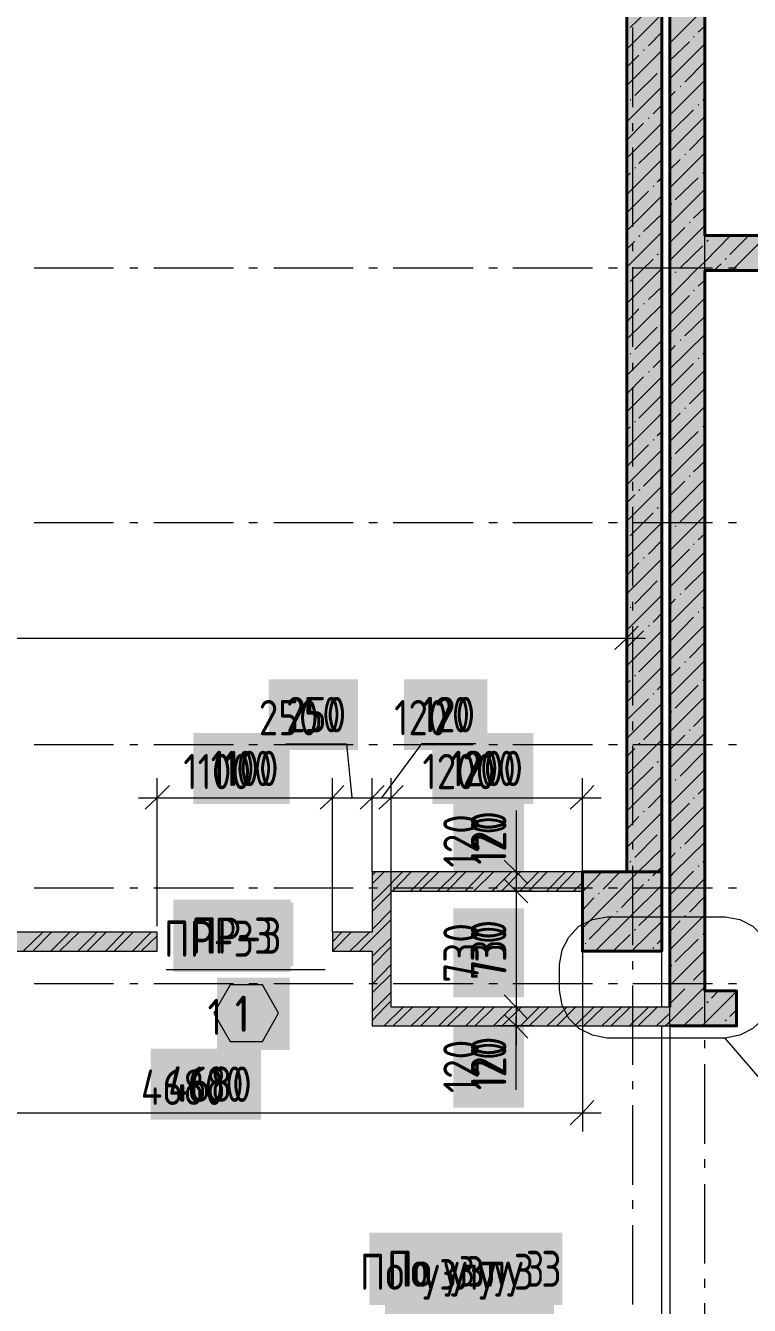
# Model space of a CAD drawing. Header units: millimetres. Extents: x -164500 to 426394, y -23753 to 102118.
# Drawn here: x -121702 to -117150, y 9044 to 17098 of the extents above; entities that cross this region are included whole.
import ezdxf

# ---------------------------------------------------------------- set-up
doc = ezdxf.new("R2010")
doc.units = ezdxf.units.MM
doc.layers.add('PDF _Геометрия', color=7, linetype='Continuous', true_color=0x1f1f1f)
doc.layers.add('PDF _Сплошная заливка', color=7, linetype='Continuous', true_color=0xffffff)
doc.layers.add('PDF _Текст', color=7, linetype='Continuous')
doc.styles.get("Standard").update_dxf_attribs({"font": 'ГОСТ тип А.ttf'})
doc.styles.add('СПДС', font='ГОСТ тип А.ttf', dxfattribs={"width": 0.9})
doc.linetypes.add('зигзаг', pattern='A,0.00254,-5.08,[131,ltypeshp.shx,S=5.08,R=0,X=-5.08,Y=0],-10.16,[131,ltypeshp.shx,S=5.08,R=180,X=5.08,Y=0],-5.08', length=20.32254)

msp = doc.modelspace()

# ---------------------------------------------------------------- hatches: boundary and pattern name
at = {"layer": 'PDF _Сплошная заливка', "linetype": 'зигзаг', "transparency": 33554559}
h = msp.add_hatch(color=256, dxfattribs=at)
h.paths.add_polyline_path([(-117920.962, 23600.858), (-117700.672, 23600.858), (-117700.672, 23982.129), (-117920.962, 23982.129)])
h.paths.add_polyline_path([(-117700.672, 22147.792), (-117920.962, 22147.792), (-117920.962, 11772.987), (-117700.672, 11772.987)])
h = msp.add_hatch(color=256, dxfattribs=at)
h.paths.add_polyline_path([(-117649.836, 23600.858), (-117429.546, 23600.858), (-117429.546, 23982.129), (-117649.836, 23982.129)])
h.paths.add_polyline_path([(-117429.546, 22147.792), (-117649.836, 22147.792), (-117649.836, 15556.042), (-117429.546, 15556.042)])
h = msp.add_hatch(color=256, dxfattribs=at)
h.paths.add_polyline_path([(-122885.957, 11273.099), (-122885.957, 11391.717), (-127520.516, 11391.717), (-127520.516, 11273.099)])
h.paths.add_polyline_path([(-119772.244, 11391.717), (-119772.244, 11273.099), (-119522.3, 11273.099), (-119522.3, 11391.717)])
h.paths.add_polyline_path([(-120873.693, 11273.099), (-120873.693, 11391.717), (-122881.72, 11391.717), (-122881.72, 11273.099)])

# ---------------------------------------------------------------- linework, layer by layer
at = {"layer": 'PDF _Геометрия', "color": 7, "lineweight": 40}
for points in [[(-117700.672, 11772.987), (-117700.672, 22147.792), (-117920.962, 22147.792), (-117920.962, 11772.987)], [(-117700.672, 11772.987), (-118200.561, 11772.987), (-118200.561, 11273.099), (-117700.672, 11273.099)]]:
    msp.add_lwpolyline(points, close=True, dxfattribs=at)
for points in [[(-115730.773, 11001.973), (-115730.773, 11133.3), (-115730.773, 14632.519), (-114027.763, 14632.519), (-113807.473, 14632.519), (-113807.473, 15556.042), (-113807.473, 15776.332), (-113807.473, 17275.997), (-114027.763, 17275.997), (-114027.763, 15776.332), (-117429.546, 15776.332), (-117429.546, 22147.792), (-117649.836, 22147.792), (-117649.836, 15556.042), (-117649.836, 11772.987), (-117649.836, 10921.482)], [(-117649.836, 10802.865), (-117429.546, 10802.865), (-117230.438, 10802.865), (-117230.438, 11023.155), (-117429.546, 11023.155), (-117429.546, 11772.987), (-117429.546, 15556.042), (-115951.063, 15556.042), (-115951.063, 14852.809), (-115951.063, 11133.3), (-115951.063, 10802.865), (-115730.773, 10802.865)]]:
    msp.add_lwpolyline(points, dxfattribs=at)
at = {"layer": 'PDF _Геометрия', "color": 7, "lineweight": 9}
for points in [[(-117429.546, 16843.89), (-117429.546, 17343.779)], [(-117882.835, 16585.474), (-117882.835, 17085.362)], [(-117429.546, 16691.382), (-117429.546, 16742.218)], [(-117429.546, 16089.821), (-117429.546, 16589.71)], [(-117882.835, 16432.965), (-117882.835, 16483.801)], [(-117882.835, 15831.404), (-117882.835, 16331.293)], [(-117429.546, 15937.313), (-117429.546, 15988.149)], [(-117429.546, 15335.752), (-117429.546, 15835.641)], [(-117882.835, 15678.896), (-117882.835, 15729.732)], [(-121648.944, 15572.987), (-121149.056, 15572.987)], [(-121047.384, 15572.987), (-120996.547, 15572.987)], [(-120894.875, 15572.987), (-120394.987, 15572.987)], [(-120297.551, 15572.987), (-120242.478, 15572.987)], [(-120140.806, 15572.987), (-119640.918, 15572.987)], [(-119543.482, 15572.987), (-119488.409, 15572.987)], [(-119390.973, 15572.987), (-118886.848, 15572.987)], [(-118789.413, 15572.987), (-118734.34, 15572.987)], [(-118636.904, 15572.987), (-118137.016, 15572.987)], [(-118035.343, 15572.987), (-117980.271, 15572.987)], [(-117882.835, 15077.335), (-117882.835, 15577.224)], [(-117882.835, 15572.987), (-117382.947, 15572.987)], [(-117281.274, 15572.987), (-117230.438, 15572.987)], [(-117429.546, 15183.244), (-117429.546, 15238.316)], [(-117429.546, 14581.683), (-117429.546, 15081.572)], [(-117882.835, 14924.827), (-117882.835, 14975.663)], [(-117882.835, 14323.266), (-117882.835, 14823.155)], [(-117429.546, 14429.175), (-117429.546, 14484.247)], [(-117429.546, 13827.614), (-117429.546, 14331.739)], [(-117882.835, 14170.758), (-117882.835, 14225.83)], [(-117882.835, 13569.197), (-117882.835, 14069.086)], [(-121648.944, 13971.65), (-121149.056, 13971.65)], [(-121047.384, 13971.65), (-120996.547, 13971.65)], [(-120894.875, 13971.65), (-120394.987, 13971.65)], [(-120297.551, 13971.65), (-120242.478, 13971.65)], [(-120140.806, 13971.65), (-119640.918, 13971.65)], [(-119543.482, 13971.65), (-119488.409, 13971.65)], [(-119390.973, 13971.65), (-118886.848, 13971.65)], [(-118789.413, 13971.65), (-118734.34, 13971.65)], [(-118636.904, 13971.65), (-118137.016, 13971.65)], [(-118035.343, 13971.65), (-117980.271, 13971.65)], [(-117882.835, 13971.65), (-117382.947, 13971.65)], [(-117281.274, 13971.65), (-117230.438, 13971.65)], [(-117429.546, 13675.106), (-117429.546, 13730.178)], [(-117429.546, 13077.781), (-117429.546, 13577.67)], [(-117882.835, 13416.689), (-117882.835, 13471.761)], [(-117920.962, 13353.144), (-117920.962, 13242.999), (-117920.962, 13124.381)], [(-117882.835, 12819.364), (-117882.835, 13319.253)], [(-127757.751, 13242.999), (-127520.516, 13242.999), (-117802.345, 13242.999)], [(-117429.546, 12921.037), (-117429.546, 12976.109)], [(-117429.546, 12323.712), (-117429.546, 12823.601)], [(-117882.835, 12662.62), (-117882.835, 12717.692)], [(-121648.944, 12573.656), (-121149.056, 12573.656)], [(-121047.384, 12573.656), (-120996.547, 12573.656)], [(-120894.875, 12573.656), (-120394.987, 12573.656)], [(-120297.551, 12573.656), (-120242.478, 12573.656)], [(-120140.806, 12573.656), (-119640.918, 12573.656)], [(-120064.552, 12577.893), (-119683.281, 12577.893), (-119649.39, 12238.985)], [(-119543.482, 12573.656), (-119488.409, 12573.656)], [(-118869.903, 12577.893), (-119213.047, 12577.893), (-119462.991, 12238.985)], [(-119390.973, 12573.656), (-118886.848, 12573.656)], [(-118789.413, 12573.656), (-118734.34, 12573.656)], [(-118636.904, 12573.656), (-118137.016, 12573.656)], [(-118035.343, 12573.656), (-117980.271, 12573.656)], [(-117882.835, 12573.656), (-117382.947, 12573.656)], [(-117882.835, 12065.295), (-117882.835, 12565.184)], [(-117281.274, 12573.656), (-117230.438, 12573.656)], [(-120873.693, 11429.844), (-120873.693, 12238.985), (-120873.693, 12361.839)], [(-119772.244, 11391.717), (-119772.244, 12238.985), (-119772.244, 12361.839)], [(-119522.3, 11772.987), (-119522.3, 12238.985), (-119522.3, 12361.839)], [(-119403.682, 11650.133), (-119403.682, 12238.985), (-119403.682, 12361.839)], [(-118200.561, 11772.987), (-118200.561, 12238.985), (-118200.561, 12361.839)], [(-120992.311, 12238.985), (-119772.244, 12238.985), (-119522.3, 12238.985), (-119403.682, 12238.985), (-118081.943, 12238.985)], [(-117429.546, 12171.204), (-117429.546, 12222.04)], [(-118615.722, 12158.495), (-118615.722, 11819.587), (-118615.722, 11713.679)], [(-117429.546, 11569.643), (-117429.546, 12069.531)], [(-117882.835, 11912.787), (-117882.835, 11963.623)], [(-118615.722, 11891.605), (-118615.722, 11650.133), (-118615.722, 10921.482), (-118615.722, 10680.011)], [(-118509.814, 11772.987), (-118615.722, 11772.987), (-118738.576, 11772.987)], [(-117882.835, 11311.226), (-117882.835, 11811.115)], [(-117700.672, 10921.482), (-117700.672, 11772.987)], [(-121648.944, 11671.315), (-121149.056, 11671.315)], [(-121047.384, 11671.315), (-120996.547, 11671.315)], [(-120894.875, 11671.315), (-120394.987, 11671.315)], [(-120297.551, 11671.315), (-120242.478, 11671.315)], [(-120140.806, 11671.315), (-119640.918, 11671.315)], [(-119543.482, 11671.315), (-119488.409, 11671.315)], [(-119390.973, 11671.315), (-118886.848, 11671.315)], [(-118789.413, 11671.315), (-118734.34, 11671.315)], [(-118509.814, 11650.133), (-118615.722, 11650.133), (-118738.576, 11650.133)], [(-118636.904, 11671.315), (-118137.016, 11671.315)], [(-118035.343, 11671.315), (-117980.271, 11671.315)], [(-117882.835, 11671.315), (-117382.947, 11671.315)], [(-117281.274, 11671.315), (-117230.438, 11671.315)], [(-117429.546, 11417.135), (-117429.546, 11467.971)], [(-117429.546, 10815.574), (-117429.546, 11315.462)], [(-118200.561, 11273.099), (-118200.561, 10256.377), (-118200.561, 10137.759)], [(-117882.835, 11158.718), (-117882.835, 11209.554)], [(-120818.621, 11158.718), (-119818.844, 11158.718)], [(-121648.944, 11069.754), (-121149.056, 11069.754)], [(-121047.384, 11069.754), (-120996.547, 11069.754)], [(-120894.875, 11069.754), (-120394.987, 11069.754)], [(-120297.551, 11069.754), (-120242.478, 11069.754)], [(-120140.806, 11069.754), (-119640.918, 11069.754)], [(-119543.482, 11069.754), (-119488.409, 11069.754)], [(-119390.973, 11069.754), (-118886.848, 11069.754)], [(-118789.413, 11069.754), (-118734.34, 11069.754)], [(-118636.904, 11069.754), (-118137.016, 11069.754)], [(-118035.343, 11069.754), (-117980.271, 11069.754)], [(-117882.835, 11069.754), (-117382.947, 11069.754)], [(-117882.835, 10557.157), (-117882.835, 11057.045)], [(-117281.274, 11069.754), (-117230.438, 11069.754)], [(-118509.814, 10921.482), (-118615.722, 10921.482), (-118738.576, 10921.482)], [(-118509.814, 10802.865), (-118615.722, 10802.865), (-118738.576, 10802.865)], [(-118615.722, 10400.412), (-118615.722, 10743.556), (-118615.722, 10862.174)], [(-117700.672, 461.951), (-117700.672, 10802.865)], [(-117649.836, 10802.865), (-117649.836, 8468.64)], [(-117429.546, 10663.065), (-117429.546, 10713.902)], [(-115887.517, 10125.05), (-116785.622, 10125.05), (-117302.456, 10726.611)], [(-117429.546, 10061.505), (-117429.546, 10561.393)], [(-117882.835, 10404.649), (-117882.835, 10455.485)], [(-127757.751, 10256.377), (-122885.957, 10256.377), (-118081.943, 10256.377)], [(-117882.835, 9803.088), (-117882.835, 10302.976)], [(-117429.546, 9908.996), (-117429.546, 9964.069)], [(-117429.546, 9307.436), (-117429.546, 9807.324)], [(-117882.835, 9650.579), (-117882.835, 9705.652)], [(-117882.835, 9049.019), (-117882.835, 9548.907)], [(-117429.546, 9154.927), (-117429.546, 9210)], [(-117429.546, 8553.366), (-117429.546, 9057.491)]]:
    msp.add_lwpolyline(points, dxfattribs=at)
at = {"layer": 'PDF _Геометрия', "lineweight": 9}
for points in [[(-117920.962, 16949.799), (-117700.672, 17170.089)], [(-117899.78, 17085.362), (-117755.745, 17225.161)], [(-117649.836, 16987.926), (-117429.546, 17208.216)], [(-117471.91, 17055.708), (-117429.546, 17093.835)], [(-117785.399, 16970.981), (-117700.672, 17055.708)], [(-117649.836, 16877.781), (-117526.982, 16996.399)], [(-117501.564, 17026.053), (-117497.328, 17030.29)], [(-117920.962, 16721.037), (-117700.672, 16941.326)], [(-117815.054, 16941.326), (-117810.817, 16945.563)], [(-117649.836, 16763.4), (-117429.546, 16983.69)], [(-117920.962, 16835.418), (-117844.708, 16911.672)], [(-117556.637, 16742.218), (-117429.546, 16869.309)], [(-117870.126, 16657.491), (-117730.327, 16797.291)], [(-117649.836, 16534.637), (-117429.546, 16754.927)], [(-117920.962, 16492.274), (-117700.672, 16712.564)], [(-117649.836, 16649.019), (-117615.945, 16682.909)], [(-117586.291, 16712.564), (-117582.055, 16716.8)], [(-117899.78, 16627.837), (-117895.544, 16632.073)], [(-117755.745, 16543.11), (-117700.672, 16598.183)], [(-117471.91, 16598.183), (-117467.673, 16602.419)], [(-117442.255, 16627.837), (-117429.546, 16640.546)], [(-117785.399, 16513.456), (-117781.163, 16517.692)], [(-117649.836, 16305.875), (-117429.546, 16526.165)], [(-117641.364, 16428.729), (-117501.564, 16568.528)], [(-117920.962, 16263.511), (-117700.672, 16483.801)], [(-117920.962, 16377.893), (-117815.054, 16483.801)], [(-117844.708, 16229.621), (-117700.672, 16369.42)], [(-117526.982, 16314.348), (-117429.546, 16411.783)], [(-117649.836, 16077.112), (-117429.546, 16297.402)], [(-117556.637, 16284.693), (-117552.4, 16288.929)], [(-117920.962, 16034.749), (-117700.672, 16255.039)], [(-117870.126, 16199.966), (-117865.89, 16204.203)], [(-117649.836, 16191.494), (-117586.291, 16255.039)], [(-117920.962, 16149.13), (-117899.78, 16170.312)], [(-117730.327, 16115.239), (-117700.672, 16140.657)], [(-117615.945, 16000.858), (-117471.91, 16140.657)], [(-117442.255, 16170.312), (-117438.019, 16174.548)], [(-117920.962, 15920.368), (-117785.399, 16055.931)], [(-117755.745, 16085.585), (-117751.508, 16089.821)], [(-117649.836, 15848.35), (-117429.546, 16068.64)], [(-117920.962, 15805.986), (-117700.672, 16026.276)], [(-117641.364, 15971.204), (-117637.127, 15975.44)], [(-117501.564, 15886.477), (-117429.546, 15954.258)], [(-117815.054, 15801.75), (-117700.672, 15911.895)], [(-117920.962, 15577.224), (-117700.672, 15797.514)], [(-117649.836, 15619.587), (-117429.546, 15839.877)], [(-117649.836, 15733.968), (-117556.637, 15827.168)], [(-117526.982, 15856.822), (-117522.746, 15861.059)], [(-117920.962, 15691.605), (-117870.126, 15742.441)], [(-117844.708, 15772.096), (-117836.235, 15776.332)], [(-117649.836, 15390.825), (-117488.855, 15556.042), (-117429.546, 15611.115), (-117268.565, 15776.332)], [(-117586.291, 15572.987), (-117442.255, 15712.787)], [(-117416.837, 15742.441), (-117408.365, 15746.678)], [(-117387.183, 15772.096), (-117382.947, 15776.332)], [(-117272.802, 15657.714), (-117154.184, 15776.332)], [(-117260.093, 15556.042), (-117039.803, 15776.332)], [(-117899.78, 15488.261), (-117755.745, 15628.06)], [(-117730.327, 15657.714), (-117721.854, 15661.951)], [(-117302.456, 15628.06), (-117293.983, 15632.296)], [(-117920.962, 15348.461), (-117700.672, 15568.751)], [(-117615.945, 15543.333), (-117611.709, 15547.569)], [(-117374.474, 15556.042), (-117327.874, 15598.406)], [(-117649.836, 15505.206), (-117641.364, 15513.679)], [(-117471.91, 15458.606), (-117429.546, 15496.733)], [(-117785.399, 15373.879), (-117700.672, 15454.37)], [(-117649.836, 15276.443), (-117526.982, 15399.297)], [(-117501.564, 15428.952), (-117497.328, 15433.188)], [(-117920.962, 15123.935), (-117700.672, 15339.989)], [(-117920.962, 15234.08), (-117844.708, 15314.571)], [(-117815.054, 15344.225), (-117810.817, 15348.461)], [(-117649.836, 15162.062), (-117429.546, 15382.352)], [(-117556.637, 15145.117), (-117429.546, 15267.971)], [(-117870.126, 15060.39), (-117730.327, 15200.189)], [(-117649.836, 14937.536), (-117429.546, 15153.589)], [(-117920.962, 14895.173), (-117700.672, 15115.462)], [(-117649.836, 15047.681), (-117615.945, 15085.808)], [(-117586.291, 15115.462), (-117582.055, 15119.699)], [(-117899.78, 15030.736), (-117895.544, 15034.972)], [(-117755.745, 14946.009), (-117700.672, 15001.081)], [(-117471.91, 15001.081), (-117467.673, 15005.317)], [(-117442.255, 15030.736), (-117429.546, 15043.445)], [(-117785.399, 14916.354), (-117781.163, 14920.591)], [(-117649.836, 14708.773), (-117429.546, 14929.063)], [(-117641.364, 14831.627), (-117501.564, 14971.427)], [(-117920.962, 14666.41), (-117700.672, 14886.7)], [(-117920.962, 14780.791), (-117815.054, 14886.7)], [(-117844.708, 14628.283), (-117700.672, 14772.319)], [(-117526.982, 14717.246), (-117429.546, 14814.682)], [(-117649.836, 14480.011), (-117429.546, 14700.301)], [(-117556.637, 14687.592), (-117552.4, 14691.828)], [(-117920.962, 14437.647), (-117700.672, 14657.937)], [(-117870.126, 14602.865), (-117865.89, 14607.101)], [(-117649.836, 14594.392), (-117586.291, 14657.937)], [(-117920.962, 14552.029), (-117899.78, 14573.21)], [(-117730.327, 14518.138), (-117700.672, 14543.556)], [(-117615.945, 14403.757), (-117471.91, 14543.556)], [(-117442.255, 14573.21), (-117438.019, 14577.447)], [(-117920.962, 14323.266), (-117785.399, 14458.829)], [(-117920.962, 14208.885), (-117700.672, 14429.175)], [(-117755.745, 14488.484), (-117751.508, 14492.72)], [(-117649.836, 14251.248), (-117429.546, 14471.538)], [(-117641.364, 14374.102), (-117637.127, 14378.339)], [(-117501.564, 14289.375), (-117429.546, 14357.157)], [(-117815.054, 14200.412), (-117700.672, 14314.793)], [(-117526.982, 14259.721), (-117522.746, 14263.957)], [(-117920.962, 13980.122), (-117700.672, 14200.412)], [(-117844.708, 14174.994), (-117836.235, 14179.23)], [(-117649.836, 14022.486), (-117429.546, 14242.776)], [(-117649.836, 14136.867), (-117556.637, 14230.067)], [(-117920.962, 14094.504), (-117870.126, 14145.34)], [(-117586.291, 13975.886), (-117442.255, 14115.685)], [(-117899.78, 13886.923), (-117755.745, 14030.958)], [(-117730.327, 14060.613), (-117721.854, 14064.849)], [(-117920.962, 13751.36), (-117700.672, 13971.65)], [(-117649.836, 13793.723), (-117429.546, 14014.013)], [(-117615.945, 13946.232), (-117611.709, 13950.468)], [(-117785.399, 13772.542), (-117700.672, 13857.268)], [(-117649.836, 13908.105), (-117641.364, 13916.577)], [(-117471.91, 13861.505), (-117429.546, 13899.632)], [(-117649.836, 13679.342), (-117526.982, 13802.196)], [(-117649.836, 13564.961), (-117429.546, 13785.251)], [(-117501.564, 13831.85), (-117497.328, 13836.087)], [(-117920.962, 13522.597), (-117700.672, 13742.887)], [(-117920.962, 13636.979), (-117844.708, 13717.469)], [(-117815.054, 13747.123), (-117810.817, 13751.36)], [(-117556.637, 13548.015), (-117429.546, 13670.869)], [(-117870.126, 13459.052), (-117730.327, 13603.088)], [(-117649.836, 13336.198), (-117429.546, 13556.488)], [(-117920.962, 13293.835), (-117700.672, 13514.125)], [(-117649.836, 13450.579), (-117615.945, 13488.707)], [(-117586.291, 13518.361), (-117582.055, 13522.597)], [(-117899.78, 13433.634), (-117895.544, 13437.87)], [(-117755.745, 13344.671), (-117700.672, 13399.743)], [(-117641.364, 13230.29), (-117501.564, 13374.325)], [(-117471.91, 13403.98), (-117467.673, 13408.216)], [(-117442.255, 13433.634), (-117429.546, 13442.107)], [(-117920.962, 13069.309), (-117700.672, 13289.598)], [(-117920.962, 13183.69), (-117815.054, 13289.598)], [(-117785.399, 13319.253), (-117781.163, 13323.489)], [(-117649.836, 13107.436), (-117429.546, 13327.725)], [(-117526.982, 13120.145), (-117429.546, 13217.581)], [(-117844.708, 13031.181), (-117700.672, 13175.217)], [(-117920.962, 12840.546), (-117700.672, 13060.836)], [(-117649.836, 12882.909), (-117429.546, 13103.199)], [(-117649.836, 12997.291), (-117586.291, 13060.836)], [(-117556.637, 13090.49), (-117552.4, 13094.727)], [(-117920.962, 12954.927), (-117899.78, 12976.109)], [(-117870.126, 13005.763), (-117865.89, 13010)], [(-117442.255, 12976.109), (-117438.019, 12980.345)], [(-117755.745, 12891.382), (-117751.508, 12895.618)], [(-117730.327, 12916.8), (-117700.672, 12946.455)], [(-117615.945, 12802.419), (-117471.91, 12946.455)], [(-117920.962, 12726.165), (-117785.399, 12861.728)], [(-117920.962, 12611.783), (-117700.672, 12832.073)], [(-117649.836, 12654.147), (-117429.546, 12874.437)], [(-117641.364, 12777.001), (-117637.127, 12781.237)], [(-117501.564, 12688.038), (-117429.546, 12760.055)], [(-117815.054, 12603.311), (-117700.672, 12717.692)], [(-117649.836, 12425.384), (-117429.546, 12645.674)], [(-117526.982, 12662.62), (-117522.746, 12666.856)], [(-117920.962, 12383.021), (-117700.672, 12603.311)], [(-117844.708, 12577.893), (-117836.235, 12582.129)], [(-117649.836, 12539.766), (-117556.637, 12632.965)], [(-117920.962, 12497.402), (-117870.126, 12548.238)], [(-117586.291, 12374.548), (-117442.255, 12518.584)], [(-117899.78, 12289.821), (-117755.745, 12433.857)], [(-117730.327, 12463.511), (-117721.854, 12467.748)], [(-117649.836, 12196.622), (-117429.546, 12416.912)], [(-117920.962, 12154.258), (-117700.672, 12374.548)], [(-117615.945, 12349.13), (-117611.709, 12353.366)], [(-117785.399, 12175.44), (-117700.672, 12260.167)], [(-117649.836, 12311.003), (-117641.364, 12319.476)], [(-117471.91, 12260.167), (-117429.546, 12302.53)], [(-117649.836, 12082.241), (-117526.982, 12205.094)], [(-117649.836, 11967.859), (-117429.546, 12188.149)], [(-117501.564, 12234.749), (-117497.328, 12238.985)], [(-117920.962, 11925.496), (-117700.672, 12145.786)], [(-117920.962, 12039.877), (-117844.708, 12120.368)], [(-117815.054, 12150.022), (-117810.817, 12154.258)], [(-117870.126, 11861.951), (-117730.327, 12005.986)], [(-117556.637, 11946.678), (-117429.546, 12073.768)], [(-117649.836, 11739.097), (-117620.182, 11772.987), (-117429.546, 11959.387)], [(-117586.291, 11921.259), (-117582.055, 11925.496)], [(-118200.561, 11417.135), (-117848.944, 11772.987), (-117700.672, 11917.023)], [(-117899.78, 11832.296), (-117895.544, 11840.769)], [(-117649.836, 11853.478), (-117615.945, 11891.605)], [(-117442.255, 11832.296), (-117429.546, 11845.005)], [(-118200.561, 11645.897), (-118077.707, 11772.987)], [(-118069.234, 11662.843), (-117963.326, 11772.987)], [(-117755.745, 11747.569), (-117734.563, 11772.987), (-117700.672, 11802.642)], [(-117641.364, 11633.188), (-117505.801, 11772.987), (-117501.564, 11777.224)], [(-117471.91, 11806.878), (-117467.673, 11811.115)], [(-118120.07, 11273.099), (-117700.672, 11688.261)], [(-117954.853, 11548.461), (-117815.054, 11692.497)], [(-117785.399, 11717.915), (-117781.163, 11726.388)], [(-117649.836, 11510.334), (-117429.546, 11730.624)], [(-118200.561, 11531.516), (-118128.543, 11607.77)], [(-118098.889, 11633.188), (-118094.652, 11637.424)], [(-117526.982, 11518.807), (-117429.546, 11616.243)], [(-117984.507, 11518.807), (-117980.271, 11523.043)], [(-117844.708, 11434.08), (-117700.672, 11573.879)], [(-118158.197, 11349.353), (-118014.162, 11493.389)], [(-117891.308, 11273.099), (-117700.672, 11459.498)], [(-117649.836, 11281.572), (-117429.546, 11501.861)], [(-117649.836, 11395.953), (-117586.291, 11463.734)], [(-117556.637, 11493.389), (-117552.4, 11497.625)], [(-118005.689, 11273.099), (-117899.78, 11379.008)], [(-117870.126, 11404.426), (-117865.89, 11412.898)], [(-117442.255, 11379.008), (-117438.019, 11383.244)], [(-118183.615, 11319.699), (-118179.379, 11323.935)], [(-117755.745, 11290.044), (-117751.508, 11298.517)], [(-117730.327, 11319.699), (-117700.672, 11349.353)], [(-117649.836, 11057.045), (-117429.546, 11277.335)], [(-117615.945, 11205.317), (-117471.91, 11349.353)], [(-117641.364, 11179.899), (-117637.127, 11184.136)], [(-117501.564, 11090.936), (-117429.546, 11162.954)], [(-117649.836, 10828.283), (-117429.546, 11048.573)], [(-117649.836, 10942.664), (-117556.637, 11035.864)], [(-117526.982, 11065.518), (-117522.746, 11069.754)], [(-117450.728, 10802.865), (-117429.546, 10819.81), (-117230.438, 11018.918)], [(-117416.837, 10951.137), (-117408.365, 10955.373)], [(-117387.183, 10976.555), (-117344.819, 11023.155)], [(-117565.109, 10802.865), (-117442.255, 10921.482)], [(-117272.802, 10862.174), (-117230.438, 10904.537)], [(-117336.347, 10802.865), (-117327.874, 10807.101)], [(-117302.456, 10836.756), (-117293.983, 10840.992)]]:
    msp.add_lwpolyline(points, dxfattribs=at)
at = {"layer": 'PDF _Геометрия', "color": 7, "lineweight": 18}
for points in [[(-117848.944, 13319.253), (-117920.962, 13242.999), (-117997.216, 13170.981)], [(-120797.439, 12315.239), (-120873.693, 12238.985), (-120949.948, 12166.967)], [(-119700.226, 12315.239), (-119772.244, 12238.985), (-119848.498, 12166.967)], [(-119446.046, 12315.239), (-119522.3, 12238.985), (-119598.554, 12166.967)], [(-119327.428, 12315.239), (-119403.682, 12238.985), (-119479.937, 12166.967)], [(-118128.543, 12315.239), (-118200.561, 12238.985), (-118276.815, 12166.967)], [(-118543.705, 11696.733), (-118615.722, 11772.987), (-118691.977, 11845.005)], [(-118543.705, 11578.116), (-118615.722, 11650.133), (-118691.977, 11726.388)], [(-118543.705, 10845.228), (-118615.722, 10921.482), (-118691.977, 10997.737)], [(-118543.705, 10726.611), (-118615.722, 10802.865), (-118691.977, 10874.883)], [(-118128.543, 10332.631), (-118200.561, 10256.377), (-118276.815, 10180.122)]]:
    msp.add_lwpolyline(points, dxfattribs=at)
at = {"layer": 'PDF _Геометрия', "color": 16, "lineweight": 9, "true_color": 0x800000}
msp.add_lwpolyline([(-119522.3, 10921.482), (-119522.3, 10802.865), (-117649.836, 10802.865), (-117649.836, 10921.482), (-119403.682, 10921.482), (-119403.682, 11650.133), (-118200.561, 11650.133), (-118200.561, 11772.987), (-119522.3, 11772.987), (-119522.3, 11650.133), (-119522.3, 11391.717), (-119772.244, 11391.717), (-119772.244, 11273.099), (-119522.3, 11273.099)], close=True, dxfattribs=at)
at = {"layer": 'PDF _Геометрия', "color": 15, "lineweight": 9, "true_color": 0xa54a4a}
for points in [[(-119522.3, 11751.806), (-119501.118, 11772.987)], [(-119522.3, 11582.352), (-119450.282, 11650.133), (-119331.665, 11772.987)], [(-119522.3, 11696.733), (-119446.046, 11772.987)], [(-119395.21, 11650.133), (-119276.592, 11772.987)], [(-119280.828, 11650.133), (-119162.211, 11772.987)], [(-119225.756, 11650.133), (-119102.902, 11772.987)], [(-119111.375, 11650.133), (-118988.521, 11772.987)], [(-119052.066, 11650.133), (-118933.448, 11772.987)], [(-118937.685, 11650.133), (-118819.067, 11772.987)], [(-118882.612, 11650.133), (-118759.758, 11772.987)], [(-118768.231, 11650.133), (-118645.377, 11772.987)], [(-118708.922, 11650.133), (-118590.304, 11772.987)], [(-118594.541, 11650.133), (-118475.923, 11772.987)], [(-118539.468, 11650.133), (-118420.851, 11772.987)], [(-118425.087, 11650.133), (-118306.469, 11772.987)], [(-118365.778, 11650.133), (-118247.161, 11772.987)], [(-118255.633, 11650.133), (-118200.561, 11705.206)], [(-119522.3, 11523.043), (-119403.682, 11641.661)], [(-119522.3, 11408.662), (-119403.682, 11531.516)], [(-119602.79, 11273.099), (-119522.3, 11353.589), (-119403.682, 11472.207)], [(-121716.726, 11273.099), (-121593.872, 11391.717)], [(-121657.417, 11273.099), (-121538.799, 11391.717)], [(-121543.036, 11273.099), (-121424.418, 11391.717)], [(-121487.963, 11273.099), (-121365.109, 11391.717)], [(-121373.582, 11273.099), (-121254.964, 11391.717)], [(-121314.273, 11273.099), (-121195.656, 11391.717)], [(-121199.892, 11273.099), (-121081.274, 11391.717)], [(-121144.819, 11273.099), (-121026.202, 11391.717)], [(-121030.438, 11273.099), (-120911.821, 11391.717)], [(-120975.366, 11273.099), (-120873.693, 11370.535)], [(-119772.244, 11332.408), (-119712.935, 11391.717)], [(-119772.244, 11273.099), (-119653.627, 11391.717)], [(-119662.099, 11273.099), (-119539.245, 11391.717)], [(-119522.3, 11239.208), (-119403.682, 11357.826)], [(-119522.3, 11179.899), (-119403.682, 11302.753)], [(-119522.3, 11065.518), (-119403.682, 11188.372)], [(-119522.3, 11010.446), (-119403.682, 11129.063)], [(-119522.3, 10896.064), (-119496.882, 10921.482), (-119403.682, 11014.682)], [(-119522.3, 10836.756), (-119441.809, 10921.482), (-119403.682, 10959.61)], [(-119446.046, 10802.865), (-119327.428, 10921.482)], [(-119390.973, 10802.865), (-119268.119, 10921.482)], [(-119276.592, 10802.865), (-119153.738, 10921.482)], [(-119217.283, 10802.865), (-119098.666, 10921.482)], [(-119102.902, 10802.865), (-118984.284, 10921.482)], [(-119047.83, 10802.865), (-118924.976, 10921.482)], [(-118933.448, 10802.865), (-118814.831, 10921.482)], [(-118874.139, 10802.865), (-118755.522, 10921.482)], [(-118759.758, 10802.865), (-118641.141, 10921.482)], [(-118704.686, 10802.865), (-118586.068, 10921.482)], [(-118590.304, 10802.865), (-118471.687, 10921.482)], [(-118535.232, 10802.865), (-118412.378, 10921.482)], [(-118420.851, 10802.865), (-118297.997, 10921.482)], [(-118361.542, 10802.865), (-118242.924, 10921.482)], [(-118247.161, 10802.865), (-118128.543, 10921.482)], [(-118192.088, 10802.865), (-118069.234, 10921.482)], [(-118077.707, 10802.865), (-117954.853, 10921.482)], [(-118018.398, 10802.865), (-117899.78, 10921.482)], [(-117904.017, 10802.865), (-117785.399, 10921.482)], [(-117848.944, 10802.865), (-117730.327, 10921.482)], [(-117734.563, 10802.865), (-117649.836, 10883.355)], [(-117679.491, 10802.865), (-117649.836, 10828.283)]]:
    msp.add_lwpolyline(points, dxfattribs=at)
at = {"layer": 'PDF _Геометрия', "color": 7, "lineweight": 9}
for points in [[(-118043.816, 11489.152), (-117302.456, 11489.152), (-117209.256, 11472.207), (-117128.766, 11429.844), (-117060.984, 11362.062), (-117018.621, 11281.572), (-117001.676, 11188.372), (-117001.676, 11027.391), (-117018.621, 10934.191), (-117060.984, 10849.465), (-117128.766, 10785.919), (-117209.256, 10743.556), (-117302.456, 10726.611), (-118043.816, 10726.611), (-118137.016, 10743.556), (-118221.743, 10785.919), (-118285.288, 10849.465), (-118327.651, 10934.191), (-118344.597, 11027.391), (-118344.597, 11188.372), (-118327.651, 11281.572), (-118285.288, 11362.062), (-118221.743, 11429.844), (-118137.016, 11472.207)], [(-120416.168, 11061.282), (-120517.841, 10883.355), (-120416.168, 10705.429), (-120212.824, 10705.429), (-120111.152, 10883.355), (-120212.824, 11061.282)]]:
    msp.add_lwpolyline(points, close=True, dxfattribs=at)
at = {"layer": 'PDF _Геометрия', "color": 16, "lineweight": 9, "true_color": 0x800000}
msp.add_lwpolyline([(-122881.72, 11273.099), (-120873.693, 11273.099), (-120873.693, 11391.717), (-122881.72, 11391.717)], dxfattribs=at)
at = {"layer": 'PDF _Сплошная заливка', "linetype": 'зигзаг', "lineweight": 5, "transparency": 33554559}
for points in [[(-117429.546, 15776.332), (-117429.546, 15556.042), (-113807.473, 15776.332), (-113807.473, 15556.042)], [(-117649.836, 15556.042), (-117649.836, 11772.987), (-117429.546, 15556.042), (-117429.546, 11772.987)], [(-119522.3, 11772.987), (-119522.3, 11650.133), (-118200.561, 11772.987), (-118200.561, 11650.133)], [(-118200.561, 11772.987), (-118200.561, 11273.099), (-117700.672, 11772.987), (-117700.672, 11273.099)], [(-117649.836, 11772.987), (-117649.836, 10802.865), (-117429.546, 11772.987), (-117429.546, 10802.865)], [(-119522.3, 11650.133), (-119522.3, 10921.482), (-119403.682, 11650.133), (-119403.682, 10921.482)], [(-117429.546, 11023.155), (-117429.546, 10802.865), (-117230.438, 11023.155), (-117230.438, 10802.865)], [(-119522.3, 10921.482), (-119522.3, 10802.865), (-117649.836, 10921.482), (-117649.836, 10802.865)]]:
    msp.add_solid(points, dxfattribs=at)
at = {"layer": 'PDF _Сплошная заливка', "linetype": 'зигзаг', "lineweight": 9, "transparency": 33554559}
for points in [[(-120661.876, 11578.116), (-120661.876, 11179.899), (-120301.787, 11578.116), (-120301.787, 11179.899)], [(-120314.496, 11578.116), (-120314.496, 11179.899), (-120170.461, 11578.116), (-120170.461, 11179.899)], [(-120170.461, 11578.116), (-120170.461, 11179.899), (-120017.952, 11578.116), (-120017.952, 11179.899)]]:
    msp.add_solid(points, dxfattribs=at)

# ---------------------------------------------------------------- texts
at = {"linetype": 'зигзаг', "attachment_point": 4, "style": 'СПДС', "bg_fill": 1, "box_fill_scale": 1.5, "bg_fill_color": 7, "bg_fill_true_color": 16777215, "bg_fill_transparency": 0}
for s, insert, char_height in [('250', (-120062.182, 12761.807), 222.8704), ('120', (-119210.646, 12761.807), 222.8704), ('1100', (-120536.674, 12422.887), 222.8704), ('1200', (-119032.707, 12422.887), 222.8704), ('ПР-3', (-120659.536, 11370.3), 227.9894), ('1', (-120384.161, 10878.863), 227.989), ('4680', (-120803.585, 10435.964), 222.8704), ('По узлу 3', (-119426.709, 9243.052), 226.8403), ('АР1.1-23', (-119329.268, 8844.819), 226.8403)]:
    msp.add_mtext(s, dxfattribs=dict(at, insert=insert, char_height=char_height))
at = {"linetype": 'зигзаг', "char_height": 222.8704, "attachment_point": 4, "rotation": 90, "style": 'СПДС', "bg_fill": 1, "box_fill_scale": 1.5, "bg_fill_color": 7, "bg_fill_true_color": 16777215, "bg_fill_transparency": 0}
for s, insert in [('120', (-118789.809, 11818.488)), ('730', (-118789.809, 11094.039)), ('120', (-118789.809, 10399.249))]:
    msp.add_mtext(s, dxfattribs=dict(at, insert=insert))
at = {"layer": 'PDF _Текст', "linetype": 'зигзаг', "attachment_point": 4}
for s, insert, char_height in [('250', (-120235.623, 12742.655), 222.8704), ('250', (-120062.182, 12761.807), 222.8704), ('120', (-119384.088, 12742.655), 222.8704), ('120', (-119210.646, 12761.807), 222.8704), ('1100', (-120710.115, 12403.735), 222.8704), ('1100', (-120536.674, 12422.887), 222.8704), ('1200', (-119206.149, 12403.735), 222.8704), ('1200', (-119032.707, 12422.887), 222.8704), ('ПР-3', (-120832.978, 11351.148), 227.9894), ('ПР-3', (-120659.536, 11370.3), 227.9894), ('1', (-120557.603, 10859.71), 227.989), ('1', (-120384.161, 10878.863), 227.989), ('4680', (-120977.026, 10416.812), 222.8704), ('4680', (-120803.585, 10435.964), 222.8704), ('По узлу 3', (-119600.15, 9223.9), 226.8403), ('По узлу 3', (-119426.709, 9243.052), 226.8403)]:
    msp.add_mtext(s, dxfattribs=dict(at, insert=insert, char_height=char_height))
at = {"layer": 'PDF _Текст', "linetype": 'зигзаг', "char_height": 222.8704, "attachment_point": 4, "rotation": 90}
for s, insert in [('120', (-118963.251, 11799.336)), ('120', (-118789.809, 11818.488)), ('730', (-118963.251, 11074.887)), ('730', (-118789.809, 11094.039)), ('120', (-118789.809, 10399.249)), ('120', (-118963.251, 10380.096))]:
    msp.add_mtext(s, dxfattribs=dict(at, insert=insert))

doc.saveas('drawing.dxf')
